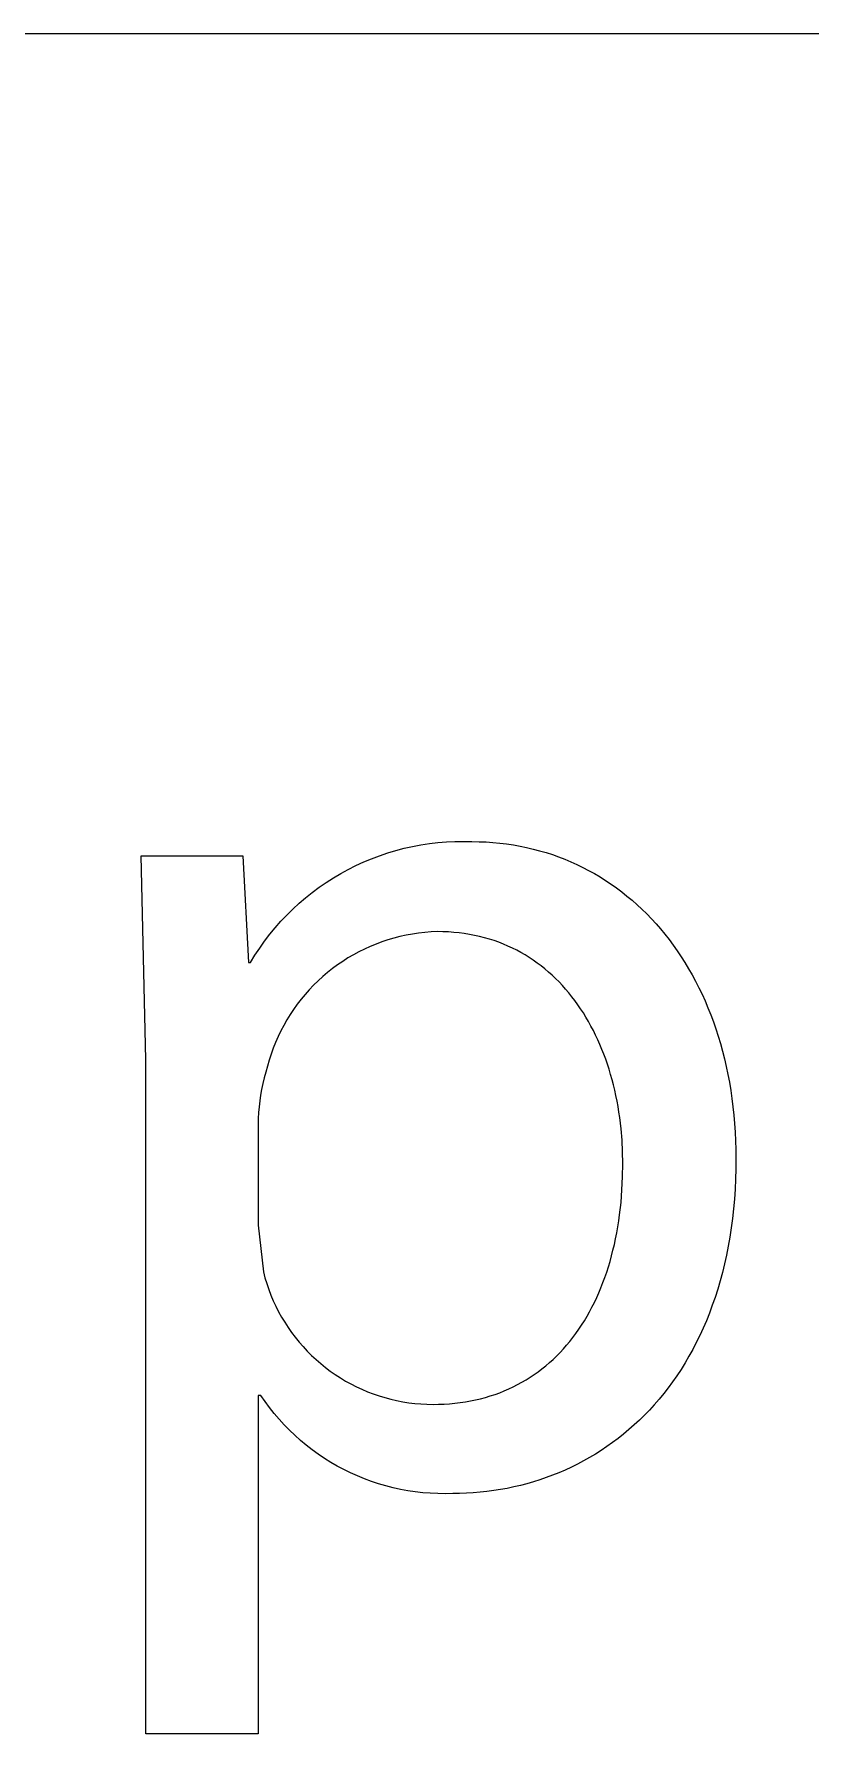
# Model space of a CAD drawing. Header units: millimetres. Extents: x -665 to 1920, y -373 to 1434.
# Drawn here: x 1807.29 to 1822.89, y -118.03 to -83.88 of the extents above; entities that cross this region are included whole.
import ezdxf

# ---------------------------------------------------------------- set-up
doc = ezdxf.new("R2010")
doc.units = ezdxf.units.MM
doc.header["$MEASUREMENT"] = 0
doc.layers.add('Domyślny', color=7, linetype='Continuous', true_color=0x000000)

msp = doc.modelspace()

# ---------------------------------------------------------------- linework, layer by layer
at = {"layer": 'Domyślny', "color": 18, "lineweight": 15, "true_color": 0x000000}
for p, q in [((1918.032, -83.877), (943.275, -83.877)), ((1809.545, -104.477), (1809.451, -100.387)), ((1809.451, -100.387), (1811.491, -100.387)), ((1811.491, -100.387), (1811.603, -102.531)), ((1814.08, -100.445), (1814.241, -100.385)), ((1814.241, -100.385), (1814.404, -100.33)), ((1814.404, -100.33), (1814.569, -100.281)), ((1814.569, -100.281), (1814.735, -100.237)), ((1814.735, -100.237), (1814.902, -100.2)), ((1814.902, -100.2), (1815.071, -100.168)), ((1815.071, -100.168), (1815.241, -100.142)), ((1815.241, -100.142), (1815.412, -100.122)), ((1815.412, -100.122), (1815.583, -100.108)), ((1815.583, -100.108), (1815.755, -100.101)), ((1815.755, -100.101), (1815.926, -100.099)), ((1815.926, -100.099), (1816.098, -100.103)), ((1816.098, -100.103), (1816.24, -100.104)), ((1816.24, -100.104), (1816.38, -100.11)), ((1816.38, -100.11), (1816.519, -100.119)), ((1816.519, -100.119), (1816.657, -100.132)), ((1816.657, -100.132), (1816.794, -100.149)), ((1816.794, -100.149), (1816.929, -100.169)), ((1816.929, -100.169), (1817.064, -100.193)), ((1817.064, -100.193), (1817.196, -100.22)), ((1817.196, -100.22), (1817.328, -100.251)), ((1817.328, -100.251), (1817.458, -100.285)), ((1817.458, -100.285), (1817.586, -100.323)), ((1817.586, -100.323), (1817.713, -100.364)), ((1817.713, -100.364), (1817.839, -100.408)), ((1817.839, -100.408), (1817.963, -100.456)), ((1813.313, -100.83), (1813.461, -100.742)), ((1813.461, -100.742), (1813.612, -100.66)), ((1813.612, -100.66), (1813.765, -100.583)), ((1813.765, -100.583), (1813.922, -100.511)), ((1813.922, -100.511), (1814.08, -100.445)), ((1817.963, -100.456), (1818.085, -100.507)), ((1818.085, -100.507), (1818.206, -100.562)), ((1818.206, -100.562), (1818.325, -100.619)), ((1818.325, -100.619), (1818.442, -100.68)), ((1818.442, -100.68), (1818.558, -100.745)), ((1818.558, -100.745), (1818.672, -100.812)), ((1812.889, -101.122), (1813.027, -101.02)), ((1813.027, -101.02), (1813.168, -100.922)), ((1813.168, -100.922), (1813.313, -100.83)), ((1818.672, -100.812), (1818.784, -100.882)), ((1818.784, -100.882), (1818.894, -100.956)), ((1818.894, -100.956), (1819.002, -101.033)), ((1819.002, -101.033), (1819.108, -101.112)), ((1812.498, -101.457), (1812.624, -101.341)), ((1812.624, -101.341), (1812.755, -101.229)), ((1812.755, -101.229), (1812.889, -101.122)), ((1819.108, -101.112), (1819.213, -101.195)), ((1819.213, -101.195), (1819.315, -101.281)), ((1819.315, -101.281), (1819.416, -101.37)), ((1819.416, -101.37), (1819.514, -101.462)), ((1812.144, -101.832), (1812.257, -101.703)), ((1812.257, -101.703), (1812.376, -101.578)), ((1812.376, -101.578), (1812.498, -101.457)), ((1819.514, -101.462), (1819.611, -101.556)), ((1819.611, -101.556), (1819.705, -101.654)), ((1819.705, -101.654), (1819.797, -101.754)), ((1819.797, -101.754), (1819.887, -101.857)), ((1811.831, -102.241), (1811.93, -102.101)), ((1811.93, -102.101), (1812.035, -101.964)), ((1812.035, -101.964), (1812.144, -101.832)), ((1814.288, -102.116), (1814.17, -102.16)), ((1814.408, -102.076), (1814.288, -102.116)), ((1814.529, -102.041), (1814.408, -102.076)), ((1814.651, -102.009), (1814.529, -102.041)), ((1814.774, -101.982), (1814.651, -102.009)), ((1814.899, -101.959), (1814.774, -101.982)), ((1815.023, -101.94), (1814.899, -101.959)), ((1815.149, -101.926), (1815.023, -101.94)), ((1815.275, -101.916), (1815.149, -101.926)), ((1815.401, -101.911), (1815.275, -101.916)), ((1815.513, -101.912), (1815.401, -101.911)), ((1815.623, -101.917), (1815.513, -101.912)), ((1815.731, -101.925), (1815.623, -101.917)), ((1815.838, -101.936), (1815.731, -101.925)), ((1815.944, -101.949), (1815.838, -101.936)), ((1816.048, -101.966), (1815.944, -101.949)), ((1816.15, -101.986), (1816.048, -101.966)), ((1816.251, -102.008), (1816.15, -101.986)), ((1816.35, -102.033), (1816.251, -102.008)), ((1816.447, -102.061), (1816.35, -102.033)), ((1816.543, -102.092), (1816.447, -102.061)), ((1816.637, -102.125), (1816.543, -102.092)), ((1819.887, -101.857), (1819.975, -101.963)), ((1819.975, -101.963), (1820.06, -102.072)), ((1820.06, -102.072), (1820.143, -102.183)), ((1811.646, -102.531), (1811.736, -102.384)), ((1811.736, -102.384), (1811.831, -102.241)), ((1813.605, -102.44), (1813.499, -102.508)), ((1813.714, -102.376), (1813.605, -102.44)), ((1813.825, -102.316), (1813.714, -102.376)), ((1813.938, -102.26), (1813.825, -102.316)), ((1814.053, -102.208), (1813.938, -102.26)), ((1814.17, -102.16), (1814.053, -102.208)), ((1816.729, -102.161), (1816.637, -102.125)), ((1816.82, -102.2), (1816.729, -102.161)), ((1816.909, -102.241), (1816.82, -102.2)), ((1816.997, -102.285), (1816.909, -102.241)), ((1817.083, -102.331), (1816.997, -102.285)), ((1817.167, -102.38), (1817.083, -102.331)), ((1817.249, -102.431), (1817.167, -102.38)), ((1817.33, -102.485), (1817.249, -102.431)), ((1820.143, -102.183), (1820.224, -102.297)), ((1820.224, -102.297), (1820.302, -102.414)), ((1820.302, -102.414), (1820.379, -102.533)), ((1811.603, -102.531), (1811.646, -102.531)), ((1813.194, -102.732), (1813.098, -102.814)), ((1813.293, -102.654), (1813.194, -102.732)), ((1813.395, -102.579), (1813.293, -102.654)), ((1813.499, -102.508), (1813.395, -102.579)), ((1817.409, -102.541), (1817.33, -102.485)), ((1817.487, -102.599), (1817.409, -102.541)), ((1817.562, -102.659), (1817.487, -102.599)), ((1817.636, -102.722), (1817.562, -102.659)), ((1817.708, -102.787), (1817.636, -102.722)), ((1817.779, -102.854), (1817.708, -102.787)), ((1820.379, -102.533), (1820.452, -102.655)), ((1820.452, -102.655), (1820.523, -102.78)), ((1820.523, -102.78), (1820.592, -102.907)), ((1812.827, -103.078), (1812.743, -103.173)), ((1812.914, -102.987), (1812.827, -103.078)), ((1813.005, -102.899), (1812.914, -102.987)), ((1813.098, -102.814), (1813.005, -102.899)), ((1817.848, -102.922), (1817.779, -102.854)), ((1817.915, -102.994), (1817.848, -102.922)), ((1817.98, -103.067), (1817.915, -102.994)), ((1818.044, -103.142), (1817.98, -103.067)), ((1818.106, -103.218), (1818.044, -103.142)), ((1820.592, -102.907), (1820.658, -103.037)), ((1820.658, -103.037), (1820.722, -103.169)), ((1812.512, -103.472), (1812.442, -103.577)), ((1812.586, -103.37), (1812.512, -103.472)), ((1812.663, -103.27), (1812.586, -103.37)), ((1812.743, -103.173), (1812.663, -103.27)), ((1818.166, -103.297), (1818.106, -103.218)), ((1818.224, -103.378), (1818.166, -103.297)), ((1818.281, -103.46), (1818.224, -103.378)), ((1818.336, -103.544), (1818.281, -103.46)), ((1820.722, -103.169), (1820.783, -103.304)), ((1820.783, -103.304), (1820.841, -103.441)), ((1820.841, -103.441), (1820.897, -103.58)), ((1812.313, -103.794), (1812.254, -103.906)), ((1812.376, -103.685), (1812.313, -103.794)), ((1812.442, -103.577), (1812.376, -103.685)), ((1818.389, -103.63), (1818.336, -103.544)), ((1818.44, -103.718), (1818.389, -103.63)), ((1818.489, -103.807), (1818.44, -103.718)), ((1818.537, -103.898), (1818.489, -103.807)), ((1820.897, -103.58), (1820.95, -103.722)), ((1820.95, -103.722), (1821, -103.866)), ((1812.149, -104.135), (1812.102, -104.252)), ((1812.199, -104.019), (1812.149, -104.135)), ((1812.254, -103.906), (1812.199, -104.019)), ((1818.583, -103.99), (1818.537, -103.898)), ((1818.627, -104.084), (1818.583, -103.99)), ((1818.669, -104.18), (1818.627, -104.084)), ((1821, -103.866), (1821.047, -104.013)), ((1821.047, -104.013), (1821.092, -104.161)), ((1821.092, -104.161), (1821.134, -104.312)), ((1809.545, -118.03), (1809.545, -104.477)), ((1812.021, -104.491), (1811.986, -104.613)), ((1812.059, -104.371), (1812.021, -104.491)), ((1812.102, -104.252), (1812.059, -104.371)), ((1818.71, -104.277), (1818.669, -104.18)), ((1818.748, -104.375), (1818.71, -104.277)), ((1818.785, -104.474), (1818.748, -104.375)), ((1818.82, -104.575), (1818.785, -104.474)), ((1821.134, -104.312), (1821.173, -104.465)), ((1821.173, -104.465), (1821.209, -104.621)), ((1811.924, -104.849), (1811.895, -104.963)), ((1811.956, -104.735), (1811.924, -104.849)), ((1811.986, -104.613), (1811.956, -104.735)), ((1818.853, -104.677), (1818.82, -104.575)), ((1818.884, -104.781), (1818.853, -104.677)), ((1818.914, -104.885), (1818.884, -104.781)), ((1821.209, -104.621), (1821.242, -104.778)), ((1821.242, -104.778), (1821.272, -104.938)), ((1811.87, -105.079), (1811.849, -105.195)), ((1811.895, -104.963), (1811.87, -105.079)), ((1818.941, -104.991), (1818.914, -104.885)), ((1818.967, -105.098), (1818.941, -104.991)), ((1818.991, -105.206), (1818.967, -105.098)), ((1821.272, -104.938), (1821.299, -105.1)), ((1821.299, -105.1), (1821.323, -105.264)), ((1811.818, -105.429), (1811.808, -105.547)), ((1811.832, -105.312), (1811.818, -105.429)), ((1811.849, -105.195), (1811.832, -105.312)), ((1819.013, -105.315), (1818.991, -105.206)), ((1819.033, -105.425), (1819.013, -105.315)), ((1819.051, -105.535), (1819.033, -105.425)), ((1821.323, -105.264), (1821.344, -105.43)), ((1821.344, -105.43), (1821.362, -105.597)), ((1811.808, -105.547), (1811.801, -105.665)), ((1811.801, -105.665), (1811.801, -107.809)), ((1819.068, -105.647), (1819.051, -105.535)), ((1819.094, -105.873), (1819.068, -105.647)), ((1819.114, -106.103), (1819.094, -105.873)), ((1821.362, -105.597), (1821.376, -105.767)), ((1821.376, -105.767), (1821.388, -105.939)), ((1819.125, -106.335), (1819.114, -106.103)), ((1821.388, -105.939), (1821.396, -106.113)), ((1821.396, -106.113), (1821.401, -106.288)), ((1819.129, -106.569), (1819.125, -106.335)), ((1821.402, -106.466), (1821.4, -106.675)), ((1821.401, -106.288), (1821.402, -106.466)), ((1819.113, -107.096), (1819.125, -106.835)), ((1819.125, -106.835), (1819.129, -106.569)), ((1821.394, -106.882), (1821.385, -107.084)), ((1821.4, -106.675), (1821.394, -106.882)), ((1819.093, -107.351), (1819.113, -107.096)), ((1821.385, -107.084), (1821.371, -107.284)), ((1819.064, -107.6), (1819.093, -107.351)), ((1821.353, -107.48), (1821.332, -107.673)), ((1821.371, -107.284), (1821.353, -107.48)), ((1811.801, -107.809), (1811.905, -108.748)), ((1819.007, -107.963), (1819.028, -107.844)), ((1819.028, -107.844), (1819.047, -107.723)), ((1819.047, -107.723), (1819.064, -107.6)), ((1821.307, -107.862), (1821.279, -108.048)), ((1821.332, -107.673), (1821.307, -107.862)), ((1818.932, -108.311), (1818.959, -108.197)), ((1818.959, -108.197), (1818.984, -108.081)), ((1818.984, -108.081), (1819.007, -107.963)), ((1821.247, -108.231), (1821.212, -108.411)), ((1821.279, -108.048), (1821.247, -108.231)), ((1818.84, -108.645), (1818.872, -108.535)), ((1818.872, -108.535), (1818.903, -108.424)), ((1818.903, -108.424), (1818.932, -108.311)), ((1821.173, -108.587), (1821.13, -108.76)), ((1821.212, -108.411), (1821.173, -108.587)), ((1811.905, -108.748), (1811.937, -108.866)), ((1811.937, -108.866), (1811.973, -108.983)), ((1818.73, -108.962), (1818.768, -108.858)), ((1818.768, -108.858), (1818.805, -108.752)), ((1818.805, -108.752), (1818.84, -108.645)), ((1821.085, -108.929), (1821.036, -109.095)), ((1821.13, -108.76), (1821.085, -108.929)), ((1811.973, -108.983), (1812.013, -109.099)), ((1812.013, -109.099), (1812.057, -109.214)), ((1812.057, -109.214), (1812.105, -109.326)), ((1818.558, -109.361), (1818.604, -109.264)), ((1818.604, -109.264), (1818.648, -109.165)), ((1818.648, -109.165), (1818.69, -109.065)), ((1818.69, -109.065), (1818.73, -108.962)), ((1820.984, -109.258), (1820.928, -109.418)), ((1821.036, -109.095), (1820.984, -109.258)), ((1812.105, -109.326), (1812.157, -109.438)), ((1812.157, -109.438), (1812.212, -109.547)), ((1812.212, -109.547), (1812.272, -109.654)), ((1818.41, -109.639), (1818.461, -109.548)), ((1818.461, -109.548), (1818.51, -109.455)), ((1818.51, -109.455), (1818.558, -109.361)), ((1820.87, -109.574), (1820.809, -109.727)), ((1820.928, -109.418), (1820.87, -109.574)), ((1812.272, -109.654), (1812.335, -109.759)), ((1812.335, -109.759), (1812.402, -109.862)), ((1812.402, -109.862), (1812.472, -109.962)), ((1812.472, -109.962), (1812.546, -110.06)), ((1818.186, -109.983), (1818.245, -109.9)), ((1818.245, -109.9), (1818.301, -109.815)), ((1818.301, -109.815), (1818.356, -109.728)), ((1818.356, -109.728), (1818.41, -109.639)), ((1820.744, -109.877), (1820.677, -110.023)), ((1820.809, -109.727), (1820.744, -109.877)), ((1812.546, -110.06), (1812.623, -110.155)), ((1812.623, -110.155), (1812.704, -110.248)), ((1812.704, -110.248), (1812.788, -110.337)), ((1817.867, -110.366), (1817.935, -110.294)), ((1817.935, -110.294), (1818, -110.22)), ((1818, -110.22), (1818.064, -110.143)), ((1818.064, -110.143), (1818.126, -110.064)), ((1818.126, -110.064), (1818.186, -109.983)), ((1820.534, -110.306), (1820.459, -110.442)), ((1820.607, -110.166), (1820.534, -110.306)), ((1820.677, -110.023), (1820.607, -110.166)), ((1812.788, -110.337), (1812.874, -110.424)), ((1812.874, -110.424), (1812.964, -110.507)), ((1812.964, -110.507), (1813.057, -110.588)), ((1813.057, -110.588), (1813.152, -110.665)), ((1817.505, -110.695), (1817.581, -110.633)), ((1817.581, -110.633), (1817.655, -110.57)), ((1817.655, -110.57), (1817.728, -110.504)), ((1817.728, -110.504), (1817.798, -110.437)), ((1817.798, -110.437), (1817.867, -110.366)), ((1820.38, -110.576), (1820.299, -110.705)), ((1820.459, -110.442), (1820.38, -110.576)), ((1813.152, -110.665), (1813.25, -110.738)), ((1813.25, -110.738), (1813.35, -110.809)), ((1813.35, -110.809), (1813.453, -110.875)), ((1813.453, -110.875), (1813.558, -110.939)), ((1813.558, -110.939), (1813.666, -110.998)), ((1817.015, -111.011), (1817.101, -110.965)), ((1817.101, -110.965), (1817.185, -110.915)), ((1817.185, -110.915), (1817.268, -110.864)), ((1817.268, -110.864), (1817.349, -110.81)), ((1817.349, -110.81), (1817.428, -110.753)), ((1817.428, -110.753), (1817.505, -110.695)), ((1820.13, -110.955), (1820.041, -111.075)), ((1820.216, -110.832), (1820.13, -110.955)), ((1820.299, -110.705), (1820.216, -110.832)), ((1811.853, -111.228), (1811.801, -111.228)), ((1811.801, -111.228), (1811.801, -118.03)), ((1811.939, -111.352), (1811.853, -111.228)), ((1813.666, -110.998), (1813.775, -111.054)), ((1813.775, -111.054), (1813.886, -111.105)), ((1813.886, -111.105), (1813.999, -111.153)), ((1813.999, -111.153), (1814.113, -111.197)), ((1814.113, -111.197), (1814.229, -111.237)), ((1814.229, -111.237), (1814.347, -111.273)), ((1814.347, -111.273), (1814.465, -111.304)), ((1814.465, -111.304), (1814.584, -111.332)), ((1814.584, -111.332), (1814.705, -111.355)), ((1816.069, -111.339), (1816.171, -111.318)), ((1816.171, -111.318), (1816.271, -111.295)), ((1816.271, -111.295), (1816.369, -111.268)), ((1816.369, -111.268), (1816.466, -111.239)), ((1816.466, -111.239), (1816.562, -111.208)), ((1816.562, -111.208), (1816.656, -111.174)), ((1816.656, -111.174), (1816.748, -111.137)), ((1816.748, -111.137), (1816.839, -111.097)), ((1816.839, -111.097), (1816.928, -111.056)), ((1816.928, -111.056), (1817.015, -111.011)), ((1819.857, -111.305), (1819.762, -111.415)), ((1819.951, -111.192), (1819.857, -111.305)), ((1820.041, -111.075), (1819.951, -111.192)), ((1812.028, -111.473), (1811.939, -111.352)), ((1812.122, -111.592), (1812.028, -111.473)), ((1812.22, -111.707), (1812.122, -111.592)), ((1814.705, -111.355), (1814.826, -111.374)), ((1814.826, -111.374), (1814.947, -111.389)), ((1814.947, -111.389), (1815.07, -111.4)), ((1815.07, -111.4), (1815.192, -111.406)), ((1815.192, -111.406), (1815.315, -111.409)), ((1815.315, -111.409), (1815.427, -111.407)), ((1815.427, -111.407), (1815.538, -111.403)), ((1815.538, -111.403), (1815.647, -111.396)), ((1815.647, -111.396), (1815.755, -111.386)), ((1815.755, -111.386), (1815.861, -111.373)), ((1815.861, -111.373), (1815.966, -111.357)), ((1815.966, -111.357), (1816.069, -111.339)), ((1819.564, -111.625), (1819.462, -111.725)), ((1819.664, -111.522), (1819.564, -111.625)), ((1819.762, -111.415), (1819.664, -111.522)), ((1812.322, -111.818), (1812.22, -111.707)), ((1812.427, -111.926), (1812.322, -111.818)), ((1812.536, -112.03), (1812.427, -111.926)), ((1819.144, -112.006), (1819.035, -112.093)), ((1819.252, -111.915), (1819.144, -112.006)), ((1819.358, -111.822), (1819.252, -111.915)), ((1819.462, -111.725), (1819.358, -111.822)), ((1812.649, -112.131), (1812.536, -112.03)), ((1812.765, -112.227), (1812.649, -112.131)), ((1812.884, -112.32), (1812.765, -112.227)), ((1813.006, -112.409), (1812.884, -112.32)), ((1818.694, -112.334), (1818.578, -112.407)), ((1818.81, -112.256), (1818.694, -112.334)), ((1818.923, -112.176), (1818.81, -112.256)), ((1819.035, -112.093), (1818.923, -112.176)), ((1813.132, -112.493), (1813.006, -112.409)), ((1813.26, -112.573), (1813.132, -112.493)), ((1813.39, -112.648), (1813.26, -112.573)), ((1813.523, -112.719), (1813.39, -112.648)), ((1818.096, -112.669), (1817.971, -112.727)), ((1818.218, -112.609), (1818.096, -112.669)), ((1818.34, -112.545), (1818.218, -112.609)), ((1818.459, -112.478), (1818.34, -112.545)), ((1818.578, -112.407), (1818.459, -112.478)), ((1813.659, -112.786), (1813.523, -112.719)), ((1813.797, -112.847), (1813.659, -112.786)), ((1813.937, -112.904), (1813.797, -112.847)), ((1814.078, -112.956), (1813.937, -112.904)), ((1814.221, -113.004), (1814.078, -112.956)), ((1814.366, -113.046), (1814.221, -113.004)), ((1814.513, -113.084), (1814.366, -113.046)), ((1817.07, -113.036), (1816.937, -113.067)), ((1817.202, -113.002), (1817.07, -113.036)), ((1817.333, -112.964), (1817.202, -113.002)), ((1817.463, -112.923), (1817.333, -112.964)), ((1817.592, -112.879), (1817.463, -112.923)), ((1817.719, -112.832), (1817.592, -112.879)), ((1817.846, -112.781), (1817.719, -112.832)), ((1817.971, -112.727), (1817.846, -112.781)), ((1814.66, -113.116), (1814.513, -113.084)), ((1814.808, -113.143), (1814.66, -113.116)), ((1814.958, -113.165), (1814.808, -113.143)), ((1815.108, -113.183), (1814.958, -113.165)), ((1815.258, -113.195), (1815.108, -113.183)), ((1815.409, -113.201), (1815.258, -113.195)), ((1815.56, -113.203), (1815.409, -113.201)), ((1815.711, -113.2), (1815.56, -113.203)), ((1815.849, -113.198), (1815.711, -113.2)), ((1815.987, -113.193), (1815.849, -113.198)), ((1816.124, -113.185), (1815.987, -113.193)), ((1816.261, -113.173), (1816.124, -113.185)), ((1816.398, -113.159), (1816.261, -113.173)), ((1816.534, -113.141), (1816.398, -113.159)), ((1816.669, -113.12), (1816.534, -113.141)), ((1816.803, -113.095), (1816.669, -113.12)), ((1816.937, -113.067), (1816.803, -113.095)), ((1811.801, -118.03), (1809.545, -118.03))]:
    msp.add_line(p, q, dxfattribs=at)

doc.saveas('drawing.dxf')
